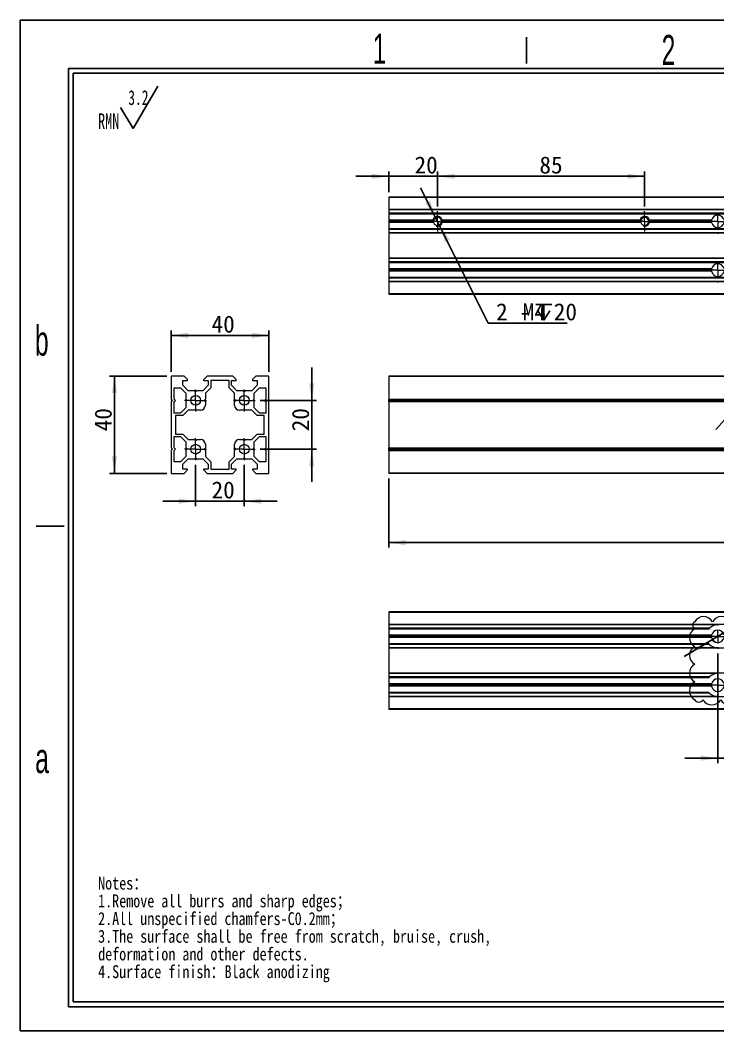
# Model space of a CAD drawing. Header units: millimetres. Extents: x 4 to 590, y 3 to 417.
# Drawn here: x 3.6 to 289.8, y 2.6 to 417.3 of the extents above; entities that cross this region are included whole.
import ezdxf

# ---------------------------------------------------------------- set-up
doc = ezdxf.new("R2010")
doc.units = ezdxf.units.MM
doc.header["$LTSCALE"] = 2
doc.linetypes.add('CENTER', pattern=[10.16, 6.35, -1.27, 1.27, -1.27])
doc.layers.add('DIM', color=5, linetype='Continuous')
doc.layers.add('SLD-0', color=179, linetype='Continuous')
doc.layers.add('中心线', color=1, linetype='CENTER', lineweight=15)
doc.styles.add('SLDTEXTSTYLE0', font='SIMSUN.TTC', dxfattribs={"width": 0.67})
doc.styles.add('SLDTEXTSTYLE14', font='SIMSUN.TTC')
doc.styles.add('SLDTEXTSTYLE2', font='SIMSUN.TTC', dxfattribs={"width": 0.8, "bigfont": 'bigfont'})
doc.styles.add('SLDTEXTSTYLE3', font='SIMSUN.TTC', dxfattribs={"width": 0.8})
doc.styles.add('SLDTEXTSTYLE6', font='GOTHIC.TTF', dxfattribs={"width": 0.61171})
doc.dimstyles.new('SLDDIMSTYLE0', dxfattribs={"dimtxt": 7, "dimasz": 7, "dimexe": 0, "dimexo": 0.0625, "dimgap": 1.75, "dimtad": 2, "dimrnd": 1e-09, "dimzin": 12, "dimdsep": 46, "dimtxsty": 'SLDTEXTSTYLE0', "dimsah": 1, "dimcen": 0.09, "dimadec": 0, "dimazin": 3, "dimtfac": 1, "dimtofl": 0, "dimtmove": 0, "dimatfit": 3, "dimfxl": 0, "dimfrac": 2, "dimtolj": 1, "dimtzin": 12, "dimarcsym": 0})
doc.dimstyles.new('SLDDIMSTYLE1', dxfattribs={"dimtxt": 7, "dimasz": 7, "dimexe": 0, "dimexo": 0.0625, "dimgap": 1.75, "dimtad": 2, "dimrnd": 1e-09, "dimzin": 12, "dimdsep": 46, "dimtxsty": 'SLDTEXTSTYLE0', "dimsah": 1, "dimcen": 0.09, "dimadec": 0, "dimazin": 3, "dimtfac": 1, "dimtmove": 0, "dimatfit": 0, "dimfxl": 0, "dimfrac": 2, "dimtolj": 1, "dimtzin": 12, "dimarcsym": 0})
doc.dimstyles.new('SLDDIMSTYLE2', dxfattribs={"dimtxt": 7, "dimasz": 7, "dimexe": 0, "dimexo": 0.0625, "dimgap": 1.75, "dimtad": 0, "dimtih": 1, "dimtoh": 1, "dimrnd": 1e-09, "dimzin": 12, "dimdsep": 46, "dimtxsty": 'SLDTEXTSTYLE0', "dimsah": 1, "dimcen": 0, "dimadec": 0, "dimazin": 3, "dimtfac": 1, "dimtmove": 0, "dimatfit": 3, "dimfxl": 0, "dimfrac": 2, "dimtolj": 1, "dimtzin": 12, "dimarcsym": 0})

# ---------------------------------------------------------------- blocks, each defined once
blk = doc.blocks.new('SW_NOTE_0')
at = {"layer": 'SLD-0', "color": 0}
for q in [(24.54, 18.51), (9.21, 9.85)]:
    blk.add_line((14.32, 1.19), q, dxfattribs=at)
at = {"layer": 'SLD-0', "color": 0, "attachment_point": 1, "style": 'SLDTEXTSTYLE0'}
for s, insert, char_height in [('3.2', (12.37, 16.9), 6.063), ('RMN', (0, 7.39), 6.35)]:
    blk.add_mtext(s, dxfattribs=dict(at, insert=insert, char_height=char_height))
blk = doc.blocks.new('SW_NOTE_2')
at = {"layer": 'SLD-0', "color": 0, "char_height": 5.2917, "attachment_point": 1}
for s, insert, style in [('Notes\\M+18146', (0, 6.16), 'SLDTEXTSTYLE2'), ('1.Remove all burrs and sharp edges\\M+18147', (0, -1.11), 'SLDTEXTSTYLE2'), ('2.All unspecified chamfers-C0.2mm\\M+18147', (0, -8.37), 'SLDTEXTSTYLE2'), ('3.The surface shall be free from scratch, bruise, crush, ', (0, -15.64), 'SLDTEXTSTYLE3'), ('deformation and other defects.', (0, -22.9), 'SLDTEXTSTYLE3'), ('4.Surface finish\\M+18146Black anodizing', (0, -30.17), 'SLDTEXTSTYLE2')]:
    blk.add_mtext(s, dxfattribs=dict(at, insert=insert, style=style))
blk = doc.blocks.new('_D_1')
at = {"layer": 'DIM'}
for p, q in [((289.82, 157.37), (289.82, 112.47)), ((309.82, 137.37), (309.82, 112.47)), ((289.82, 114.47), (276.36, 114.47)), ((289.82, 114.47), (309.82, 114.47)), ((309.82, 114.47), (323.28, 114.47))]:
    blk.add_line(p, q, dxfattribs=at)
for points in [[(289.82, 114.47), (282.82, 115.55), (282.82, 113.4)], [(309.82, 114.47), (316.82, 113.4), (316.82, 115.55)]]:
    blk.add_solid(points, dxfattribs=at)
at = {"layer": 'DIM', "insert": (294.64, 122.62), "char_height": 7, "attachment_point": 1, "style": 'SLDTEXTSTYLE14'}
blk.add_mtext('20', dxfattribs=at)
blk = doc.blocks.new('SW_SYMBOL_HOLE_SPOT')
at = {"layer": 'DIM', "color": 0}
for p, q in [((0, 1750), (0, 150)), ((3200, 150), (3200, 1750)), ((0, 150), (3200, 150))]:
    blk.add_line(p, q, dxfattribs=at)
blk = doc.blocks.new('SW_SYMBOL_HOLE_DEPTH')
at = {"layer": 'DIM', "color": 0}
for p, q in [((0, 1750), (1600, 1750)), ((200, 1110), (800, 150)), ((800, 1750), (800, 150)), ((1400, 1110), (800, 150))]:
    blk.add_line(p, q, dxfattribs=at)
blk = doc.blocks.new('_D_2')
at = {"layer": 'DIM'}
for p, q in [((292.05, 165.81), (316.23, 180.32)), ((316.23, 180.32), (365.25, 180.32)), ((287.59, 163.14), (276.04, 156.21)), ((287.59, 163.14), (292.05, 165.81))]:
    blk.add_line(p, q, dxfattribs=at)
blk.add_arc((289.82, 164.47), 2.6, 206.4811, 248.5293, dxfattribs=at)
for points in [[(292.05, 165.81), (298.6, 168.49), (297.5, 170.34)], [(287.59, 163.14), (281.03, 160.46), (282.14, 158.61)]]:
    blk.add_solid(points, dxfattribs=at)
at = {"layer": 'DIM', "xscale": 0.004072727272727273, "yscale": 0.004072727272727273, "zscale": 0.004072727272727273}
for name, p in [('SW_SYMBOL_HOLE_SPOT', (322.42, 180.89)), ('SW_SYMBOL_HOLE_DEPTH', (352.18, 180.89))]:
    blk.add_blockref(name, p, dxfattribs=at)
at = {"layer": 'DIM', "char_height": 7, "attachment_point": 1, "style": 'SLDTEXTSTYLE14'}
for s, insert in [('4 - ', (319.4, 198.61)), ('%%c', (330.29, 198.61)), ('5.2', (338.03, 198.61)), ('THROUGH', (346.2, 198.61)), ('%%c', (336.27, 188.46)), ('9.5', (344.01, 188.46)), ('6', (359.51, 188.46))]:
    blk.add_mtext(s, dxfattribs=dict(at, insert=insert))
blk = doc.blocks.new('SW_CENTERMARKSYMBOL_0')
at = {"layer": '中心线', "color": 0}
for p, q in [((0, 5), (0, 5.1)), ((-5, 0), (-5.1, 0)), ((0, 0), (-2.5, 0)), ((0, 0), (0, 2.5)), ((0, 0), (0, -2.5)), ((0, 0), (2.5, 0)), ((5, 0), (5.1, 0)), ((0, -5), (0, -5.1))]:
    blk.add_line(p, q, dxfattribs=at)
blk = doc.blocks.new('SW_CENTERMARKSYMBOL_3')
at = {"layer": '中心线', "color": 0}
for p, q in [((0, 5), (0, 5.1)), ((-5, 0), (-5.1, 0)), ((0, 0), (-2.5, 0)), ((0, 0), (0, 2.5)), ((0, 0), (0, -2.5)), ((0, 0), (2.5, 0)), ((5, 0), (5.1, 0)), ((0, -5), (0, -5.1))]:
    blk.add_line(p, q, dxfattribs=at)
blk = doc.blocks.new('SW_REVISION_CLOUD_0')
at = {"color": 0, "linetype": 'Continuous', "lineweight": 0}
for centre, radius, start, end in [((-16.25, 13.96), 4.16, 28.955, 151.045), ((-8.97, 13.96), 4.16, 28.955, 151.045), ((-1.69, 13.96), 4.16, 28.955, 151.045), ((5.59, 13.96), 4.16, 28.955, 151.045), ((12.87, 13.96), 4.16, 28.955, 151.045), ((18.2, 15.04), 1.93, 28.955, 151.045), ((-17.88, 9.51), 4.16, 118.955, 241.045), ((-19.11, 14.56), 1.61, 118.955, 241.045), ((17.88, 12.33), 4.16, 298.955, 61.045), ((17.88, 5.05), 4.16, 298.955, 61.045), ((-17.88, 2.23), 4.16, 118.955, 241.045), ((17.88, -2.23), 4.16, 298.955, 61.045), ((-17.88, -5.05), 4.16, 118.955, 241.045), ((17.88, -9.51), 4.16, 298.955, 61.045), ((-17.88, -12.33), 4.16, 118.955, 241.045), ((-18.2, -15.04), 1.93, 208.955, 331.045), ((-12.87, -13.96), 4.16, 208.955, 331.045), ((-5.59, -13.96), 4.16, 208.955, 331.045), ((1.69, -13.96), 4.16, 208.955, 331.045), ((8.97, -13.96), 4.16, 208.955, 331.045), ((16.25, -13.96), 4.16, 208.955, 331.045), ((19.11, -14.56), 1.61, 298.955, 61.045)]:
    blk.add_arc(centre, radius, start, end, dxfattribs=at)
blk = doc.blocks.new('_D_3')
at = {"layer": 'DIM'}
for p, q in [((154.82, 229.3), (154.82, 200.93)), ((444.82, 229.3), (444.82, 200.93)), ((154.82, 202.93), (444.82, 202.93))]:
    blk.add_line(p, q, dxfattribs=at)
for points in [[(154.82, 202.93), (161.82, 201.85), (161.82, 204)], [(444.82, 202.93), (437.82, 204), (437.82, 201.85)]]:
    blk.add_solid(points, dxfattribs=at)
at = {"layer": 'DIM', "insert": (300.86, 211.07), "char_height": 7, "attachment_point": 1, "style": 'SLDTEXTSTYLE14'}
blk.add_mtext('290', dxfattribs=at)
blk = doc.blocks.new('_D_5')
at = {"layer": 'DIM'}
for p, q in [((301.56, 263.23), (317.22, 280.57)), ((317.22, 280.57), (366.25, 280.57)), ((298.08, 259.37), (301.56, 263.23)), ((298.08, 259.37), (289.05, 249.38))]:
    blk.add_line(p, q, dxfattribs=at)
blk.add_arc((299.82, 261.3), 2.6, 206.4811, 265.4911, dxfattribs=at)
for points in [[(301.56, 263.23), (307.05, 267.7), (305.45, 269.14)], [(298.08, 259.37), (292.59, 254.89), (294.18, 253.45)]]:
    blk.add_solid(points, dxfattribs=at)
at = {"layer": 'DIM', "xscale": 0.004072727272727273, "yscale": 0.004072727272727273, "zscale": 0.004072727272727273}
for name, p in [('SW_SYMBOL_HOLE_SPOT', (323.42, 281.14)), ('SW_SYMBOL_HOLE_DEPTH', (353.17, 281.14))]:
    blk.add_blockref(name, p, dxfattribs=at)
at = {"layer": 'DIM', "char_height": 7, "attachment_point": 1, "style": 'SLDTEXTSTYLE14'}
for s, insert in [('2 - ', (320.4, 298.86)), ('%%c', (331.29, 298.86)), ('5.2', (339.02, 298.86)), ('THROUGH', (347.19, 298.86)), ('%%c', (337.27, 288.72)), ('9.5', (345.01, 288.72)), ('6', (360.51, 288.72))]:
    blk.add_mtext(s, dxfattribs=dict(at, insert=insert))
blk = doc.blocks.new('_D_6')
at = {"layer": 'DIM'}
for p, q in [((63.77, 271.3), (40.29, 271.3)), ((42.29, 271.3), (42.29, 231.3)), ((63.77, 231.3), (40.29, 231.3))]:
    blk.add_line(p, q, dxfattribs=at)
for points in [[(42.29, 271.3), (41.22, 264.3), (43.37, 264.3)], [(42.29, 231.3), (43.37, 238.3), (41.22, 238.3)]]:
    blk.add_solid(points, dxfattribs=at)
at = {"layer": 'DIM', "insert": (34.15, 248.63), "char_height": 7, "attachment_point": 1, "rotation": 90, "style": 'SLDTEXTSTYLE14'}
blk.add_mtext('40', dxfattribs=at)
blk = doc.blocks.new('_D_7')
at = {"layer": 'DIM'}
for p, q in [((65.57, 273.1), (65.57, 289.97)), ((65.57, 287.97), (105.57, 287.97)), ((105.57, 273.1), (105.57, 289.97))]:
    blk.add_line(p, q, dxfattribs=at)
for points in [[(65.57, 287.97), (72.57, 286.89), (72.57, 289.05)], [(105.57, 287.97), (98.57, 289.05), (98.57, 286.89)]]:
    blk.add_solid(points, dxfattribs=at)
at = {"layer": 'DIM', "insert": (82.12, 296.12), "char_height": 7, "attachment_point": 1, "style": 'SLDTEXTSTYLE14'}
blk.add_mtext('40', dxfattribs=at)
blk = doc.blocks.new('_D_8')
at = {"layer": 'DIM'}
for p, q in [((123.24, 261.3), (123.24, 274.76)), ((102.07, 261.3), (125.24, 261.3)), ((123.24, 261.3), (123.24, 241.3)), ((102.07, 241.3), (125.24, 241.3)), ((123.24, 241.3), (123.24, 227.84))]:
    blk.add_line(p, q, dxfattribs=at)
for points in [[(123.24, 261.3), (124.32, 268.3), (122.17, 268.3)], [(123.24, 241.3), (122.17, 234.3), (124.32, 234.3)]]:
    blk.add_solid(points, dxfattribs=at)
at = {"layer": 'DIM', "insert": (115.1, 248.63), "char_height": 7, "attachment_point": 1, "rotation": 90, "style": 'SLDTEXTSTYLE14'}
blk.add_mtext('20', dxfattribs=at)
blk = doc.blocks.new('_D_9')
at = {"layer": 'DIM'}
for p, q in [((75.57, 234.8), (75.57, 217.92)), ((95.57, 234.8), (95.57, 217.92)), ((75.57, 219.92), (62.11, 219.92)), ((75.57, 219.92), (95.57, 219.92)), ((95.57, 219.92), (109.03, 219.92))]:
    blk.add_line(p, q, dxfattribs=at)
for points in [[(75.57, 219.92), (68.57, 221), (68.57, 218.84)], [(95.57, 219.92), (102.57, 218.84), (102.57, 221)]]:
    blk.add_solid(points, dxfattribs=at)
at = {"layer": 'DIM', "insert": (82.12, 228.06), "char_height": 7, "attachment_point": 1, "style": 'SLDTEXTSTYLE14'}
blk.add_mtext('20', dxfattribs=at)
blk = doc.blocks.new('SW_CENTERMARKSYMBOL_6')
at = {"layer": '中心线', "color": 0}
for p, q in [((0, 2.5), (0, 4.5)), ((-2.5, 0), (-4.5, 0)), ((0, 0), (-2.5, 0)), ((0, 0), (0, 2.5)), ((0, 0), (0, -2.5)), ((0, 0), (2.5, 0)), ((2.5, 0), (4.5, 0)), ((0, -2.5), (0, -4.5))]:
    blk.add_line(p, q, dxfattribs=at)
blk = doc.blocks.new('SW_CENTERMARKSYMBOL_7')
at = {"layer": '中心线', "color": 0}
for p, q in [((0, 2.5), (0, 4.5)), ((-2.5, 0), (-4.5, 0)), ((0, 0), (-2.5, 0)), ((0, 0), (0, 2.5)), ((0, 0), (0, -2.5)), ((0, 0), (2.5, 0)), ((2.5, 0), (4.5, 0)), ((0, -2.5), (0, -4.5))]:
    blk.add_line(p, q, dxfattribs=at)
blk = doc.blocks.new('SW_CENTERMARKSYMBOL_8')
at = {"layer": '中心线', "color": 0}
for p, q in [((0, 2.5), (0, 4.5)), ((-2.5, 0), (-4.5, 0)), ((0, 0), (-2.5, 0)), ((0, 0), (0, 2.5)), ((0, 0), (0, -2.5)), ((0, 0), (2.5, 0)), ((2.5, 0), (4.5, 0)), ((0, -2.5), (0, -4.5))]:
    blk.add_line(p, q, dxfattribs=at)
blk = doc.blocks.new('SW_CENTERMARKSYMBOL_9')
at = {"layer": '中心线', "color": 0}
for p, q in [((0, 2.5), (0, 4.5)), ((-2.5, 0), (-4.5, 0)), ((0, 0), (-2.5, 0)), ((0, 0), (0, 2.5)), ((0, 0), (0, -2.5)), ((0, 0), (2.5, 0)), ((2.5, 0), (4.5, 0)), ((0, -2.5), (0, -4.5))]:
    blk.add_line(p, q, dxfattribs=at)
blk = doc.blocks.new('_D_10')
at = {"layer": 'DIM'}
for p, q in [((174.82, 340.94), (174.82, 355.3)), ((174.82, 353.3), (259.82, 353.3)), ((259.82, 340.94), (259.82, 355.3))]:
    blk.add_line(p, q, dxfattribs=at)
for points in [[(174.82, 353.3), (181.82, 352.22), (181.82, 354.37)], [(259.82, 353.3), (252.82, 354.37), (252.82, 352.22)]]:
    blk.add_solid(points, dxfattribs=at)
at = {"layer": 'DIM', "insert": (216.64, 361.44), "char_height": 7, "attachment_point": 1, "style": 'SLDTEXTSTYLE14'}
blk.add_mtext('85', dxfattribs=at)
blk = doc.blocks.new('_D_11')
at = {"layer": 'DIM'}
for p, q in [((154.82, 353.3), (141.36, 353.3)), ((154.82, 346.79), (154.82, 355.3)), ((154.82, 353.3), (174.82, 353.3)), ((174.82, 340.94), (174.82, 355.3)), ((174.82, 353.3), (188.28, 353.3))]:
    blk.add_line(p, q, dxfattribs=at)
for points in [[(154.82, 353.3), (147.82, 354.37), (147.82, 352.22)], [(174.82, 353.3), (181.82, 352.22), (181.82, 354.37)]]:
    blk.add_solid(points, dxfattribs=at)
at = {"layer": 'DIM', "insert": (165.4, 361.44), "char_height": 7, "attachment_point": 1, "style": 'SLDTEXTSTYLE14'}
blk.add_mtext('20', dxfattribs=at)
blk = doc.blocks.new('_D_12')
at = {"layer": 'DIM'}
for p, q in [((173.92, 336.58), (167.91, 348.62)), ((173.92, 336.58), (175.71, 333)), ((175.71, 333), (195.68, 293.03)), ((195.68, 293.03), (227.97, 293.03))]:
    blk.add_line(p, q, dxfattribs=at)
for points in [[(173.92, 336.58), (171.76, 343.32), (169.83, 342.36)], [(175.71, 333), (177.88, 326.26), (179.8, 327.22)]]:
    blk.add_solid(points, dxfattribs=at)
at = {"layer": 'DIM', "xscale": 0.004072727272727273, "yscale": 0.004072727272727273, "zscale": 0.004072727272727273}
blk.add_blockref('SW_SYMBOL_HOLE_DEPTH', (215.19, 293.6), dxfattribs=at)
at = {"layer": 'DIM', "char_height": 7, "attachment_point": 1, "style": 'SLDTEXTSTYLE14'}
for s, insert in [('2 - ', (198.86, 301.17)), ('M4', (209.75, 301.17)), ('20', (222.53, 301.17))]:
    blk.add_mtext(s, dxfattribs=dict(at, insert=insert))
blk = doc.blocks.new('SW_CENTERMARKSYMBOL_14')
at = {"layer": '中心线', "color": 0}
for p, q in [((0, 2.5), (0, 4.15)), ((-2.5, 0), (-4.15, 0)), ((0, 0), (-2.5, 0)), ((0, 0), (0, 2.5)), ((0, 0), (0, -2.5)), ((0, 0), (2.5, 0)), ((2.5, 0), (4.15, 0)), ((0, -2.5), (0, -4.15))]:
    blk.add_line(p, q, dxfattribs=at)
blk = doc.blocks.new('SW_CENTERMARKSYMBOL_15')
at = {"layer": '中心线', "color": 0}
for p, q in [((0, 2.5), (0, 4.15)), ((-2.5, 0), (-4.15, 0)), ((0, 0), (-2.5, 0)), ((0, 0), (0, 2.5)), ((0, 0), (0, -2.5)), ((0, 0), (2.5, 0)), ((2.5, 0), (4.15, 0)), ((0, -2.5), (0, -4.15))]:
    blk.add_line(p, q, dxfattribs=at)
blk = doc.blocks.new('SW_CENTERMARKSYMBOL_16')
at = {"layer": '中心线', "color": 0}
for p, q in [((0, 5), (0, 5.1)), ((-5, 0), (-5.1, 0)), ((0, 0), (-2.5, 0)), ((0, 0), (0, 2.5)), ((0, 0), (0, -2.5)), ((0, 0), (2.5, 0)), ((5, 0), (5.1, 0)), ((0, -5), (0, -5.1))]:
    blk.add_line(p, q, dxfattribs=at)
blk = doc.blocks.new('SW_CENTERMARKSYMBOL_18')
at = {"layer": '中心线', "color": 0}
for p, q in [((0, 5), (0, 5.1)), ((-5, 0), (-5.1, 0)), ((0, 0), (-2.5, 0)), ((0, 0), (0, 2.5)), ((0, 0), (0, -2.5)), ((0, 0), (2.5, 0)), ((5, 0), (5.1, 0)), ((0, -5), (0, -5.1))]:
    blk.add_line(p, q, dxfattribs=at)

msp = doc.modelspace()

# ---------------------------------------------------------------- linework, layer by layer
at = {"color": 7, "linetype": 'Continuous', "lineweight": 15}
for p, q in [((444.818, 344.789), (154.818, 344.789)), ((154.818, 344.789), (154.818, 344.589)), ((444.818, 344.589), (154.818, 344.589)), ((154.818, 344.589), (154.818, 339.672)), ((444.818, 339.672), (154.818, 339.672)), ((154.818, 339.672), (154.818, 339.53)), ((444.818, 339.53), (154.818, 339.53)), ((154.818, 339.53), (154.818, 338.13)), ((444.818, 338.13), (154.818, 338.13)), ((154.818, 338.13), (154.818, 338.072)), ((154.818, 338.072), (444.818, 338.072)), ((154.818, 338.072), (154.818, 337.799)), ((444.818, 337.799), (154.818, 337.799)), ((154.818, 337.799), (154.818, 335.289)), ((173.246, 335.289), (154.818, 335.289)), ((154.818, 335.289), (154.818, 334.789)), ((173.168, 334.789), (154.818, 334.789)), ((154.818, 334.789), (154.818, 334.289)), ((173.246, 334.289), (154.818, 334.289)), ((154.818, 334.289), (154.818, 331.779)), ((258.246, 335.289), (176.39, 335.289)), ((258.246, 334.289), (176.39, 334.289)), ((258.168, 334.789), (176.468, 334.789)), ((287.266, 335.289), (261.39, 335.289)), ((287.266, 334.289), (261.39, 334.289)), ((287.218, 334.789), (261.468, 334.789)), ((444.818, 331.779), (154.818, 331.779)), ((154.818, 331.779), (154.818, 331.506)), ((444.818, 331.506), (154.818, 331.506)), ((154.818, 331.506), (154.818, 331.447)), ((444.818, 331.447), (154.818, 331.447)), ((154.818, 331.447), (154.818, 330.047)), ((444.818, 330.047), (154.818, 330.047)), ((154.818, 330.047), (154.818, 329.906)), ((444.818, 329.906), (154.818, 329.906)), ((154.818, 329.906), (154.818, 319.672)), ((444.818, 319.672), (154.818, 319.672)), ((154.818, 319.672), (154.818, 319.53)), ((444.818, 319.53), (154.818, 319.53)), ((154.818, 319.53), (154.818, 318.13)), ((444.818, 318.13), (154.818, 318.13)), ((154.818, 318.13), (154.818, 318.072)), ((154.818, 318.072), (444.818, 318.072)), ((154.818, 318.072), (154.818, 317.799)), ((444.818, 317.799), (154.818, 317.799)), ((154.818, 317.799), (154.818, 315.289)), ((287.266, 315.289), (154.818, 315.289)), ((154.818, 315.289), (154.818, 314.789)), ((287.218, 314.789), (154.818, 314.789)), ((154.818, 314.789), (154.818, 314.289)), ((287.266, 314.289), (154.818, 314.289)), ((154.818, 314.289), (154.818, 311.779)), ((444.818, 311.779), (154.818, 311.779)), ((154.818, 311.779), (154.818, 311.506)), ((444.818, 311.506), (154.818, 311.506)), ((154.818, 311.506), (154.818, 311.447)), ((444.818, 311.447), (154.818, 311.447)), ((154.818, 311.447), (154.818, 310.047)), ((444.818, 310.047), (154.818, 310.047)), ((154.818, 310.047), (154.818, 309.906)), ((444.818, 309.906), (154.818, 309.906)), ((154.818, 309.906), (154.818, 304.989)), ((444.818, 304.989), (154.818, 304.989)), ((154.818, 304.989), (154.818, 304.789)), ((444.818, 304.789), (154.818, 304.789)), ((65.573, 271.097), (65.573, 261.797)), ((70.69, 271.297), (65.773, 271.297)), ((72.232, 269.838), (70.832, 271.238)), ((80.315, 271.238), (78.915, 269.838)), ((90.69, 271.297), (80.456, 271.297)), ((92.232, 269.838), (90.832, 271.238)), ((100.315, 271.238), (98.915, 269.838)), ((105.373, 271.297), (100.456, 271.297)), ((105.573, 261.797), (105.573, 271.097)), ((444.818, 271.297), (154.818, 271.297)), ((154.818, 271.297), (154.818, 271.097)), ((444.818, 271.097), (154.818, 271.097)), ((154.818, 271.097), (154.818, 261.797)), ((66.773, 266.507), (69.373, 266.507)), ((66.773, 261.797), (66.773, 266.507)), ((69.373, 266.507), (71.573, 264.307)), ((70.363, 269.497), (72.09, 269.497)), ((70.363, 267.497), (70.363, 269.497)), ((72.563, 265.297), (70.363, 267.497)), ((80.783, 267.497), (78.583, 265.297)), ((79.056, 269.497), (80.783, 269.497)), ((81.773, 266.507), (79.573, 264.307)), ((80.783, 269.497), (80.783, 267.497)), ((89.373, 269.497), (81.773, 269.497)), ((81.773, 269.497), (81.773, 266.507)), ((89.373, 266.507), (89.373, 269.497)), ((91.573, 264.307), (89.373, 266.507)), ((90.363, 269.497), (92.09, 269.497)), ((90.363, 267.497), (90.363, 269.497)), ((92.563, 265.297), (90.363, 267.497)), ((100.783, 267.497), (98.583, 265.297)), ((99.056, 269.497), (100.783, 269.497)), ((99.573, 264.307), (101.773, 266.507)), ((100.783, 269.497), (100.783, 267.497)), ((101.773, 266.507), (104.373, 266.507)), ((104.373, 266.507), (104.373, 261.797)), ((65.573, 261.797), (66.073, 261.297)), ((67.273, 261.297), (66.773, 261.797)), ((71.573, 264.307), (71.573, 261.797)), ((71.573, 261.797), (72.073, 261.297)), ((75.073, 265.297), (72.563, 265.297)), ((75.573, 264.797), (75.073, 265.297)), ((76.073, 265.297), (75.573, 264.797)), ((78.583, 265.297), (76.073, 265.297)), ((79.573, 261.797), (79.073, 261.297)), ((79.573, 264.307), (79.573, 261.797)), ((91.573, 261.797), (91.573, 264.307)), ((92.073, 261.297), (91.573, 261.797)), ((95.073, 265.297), (92.563, 265.297)), ((95.573, 264.797), (95.073, 265.297)), ((96.073, 265.297), (95.573, 264.797)), ((98.583, 265.297), (96.073, 265.297)), ((99.073, 261.297), (99.573, 261.797)), ((99.573, 261.797), (99.573, 264.307)), ((104.373, 261.797), (103.873, 261.297)), ((105.073, 261.297), (105.573, 261.797)), ((154.818, 261.797), (295.094, 261.797)), ((154.818, 261.297), (154.818, 261.797)), ((66.073, 261.297), (65.573, 260.797)), ((65.573, 260.797), (65.573, 241.797)), ((66.773, 260.797), (67.273, 261.297)), ((66.773, 256.087), (66.773, 260.797)), ((71.573, 258.287), (69.373, 256.087)), ((72.563, 257.297), (70.363, 255.097)), ((72.073, 261.297), (71.573, 260.797)), ((71.573, 260.797), (71.573, 258.287)), ((75.073, 257.297), (72.563, 257.297)), ((75.573, 257.797), (75.073, 257.297)), ((76.073, 257.297), (75.573, 257.797)), ((77.573, 257.297), (76.073, 257.297)), ((79.073, 261.297), (79.573, 260.797)), ((79.573, 260.797), (79.573, 259.297)), ((91.573, 260.797), (92.073, 261.297)), ((91.573, 259.297), (91.573, 260.797)), ((95.073, 257.297), (93.573, 257.297)), ((95.573, 257.797), (95.073, 257.297)), ((96.073, 257.297), (95.573, 257.797)), ((98.583, 257.297), (96.073, 257.297)), ((100.783, 255.097), (98.583, 257.297)), ((99.573, 260.797), (99.073, 261.297)), ((99.573, 258.287), (99.573, 260.797)), ((101.773, 256.087), (99.573, 258.287)), ((103.873, 261.297), (104.373, 260.797)), ((104.373, 260.797), (104.373, 256.087)), ((105.573, 260.797), (105.073, 261.297)), ((105.573, 241.797), (105.573, 260.797)), ((154.818, 261.297), (295.068, 261.297)), ((154.818, 260.797), (154.818, 261.297)), ((154.818, 260.797), (295.094, 260.797)), ((154.818, 260.797), (154.818, 241.797)), ((69.373, 256.087), (66.773, 256.087)), ((70.363, 255.097), (67.373, 255.097)), ((67.373, 255.097), (67.373, 247.497)), ((103.773, 255.097), (100.783, 255.097)), ((104.373, 256.087), (101.773, 256.087)), ((103.773, 247.497), (103.773, 255.097)), ((66.773, 246.507), (69.373, 246.507)), ((66.773, 241.797), (66.773, 246.507)), ((67.373, 247.497), (70.363, 247.497)), ((69.373, 246.507), (71.573, 244.307)), ((70.363, 247.497), (72.563, 245.297)), ((72.563, 245.297), (75.073, 245.297)), ((75.073, 245.297), (75.573, 244.797)), ((75.573, 244.797), (76.073, 245.297)), ((76.073, 245.297), (77.573, 245.297)), ((93.573, 245.297), (95.073, 245.297)), ((95.073, 245.297), (95.573, 244.797)), ((95.573, 244.797), (96.073, 245.297)), ((96.073, 245.297), (98.583, 245.297)), ((98.583, 245.297), (100.783, 247.497)), ((99.573, 244.307), (101.773, 246.507)), ((100.783, 247.497), (103.773, 247.497)), ((101.773, 246.507), (104.373, 246.507)), ((104.373, 246.507), (104.373, 241.797)), ((65.573, 241.797), (66.073, 241.297)), ((66.073, 241.297), (65.573, 240.797)), ((65.573, 240.797), (65.573, 231.497)), ((67.273, 241.297), (66.773, 241.797)), ((66.773, 240.797), (67.273, 241.297)), ((66.773, 236.087), (66.773, 240.797)), ((71.573, 244.307), (71.573, 241.797)), ((71.573, 241.797), (72.073, 241.297)), ((72.073, 241.297), (71.573, 240.797)), ((71.573, 240.797), (71.573, 238.287)), ((79.573, 241.797), (79.073, 241.297)), ((79.073, 241.297), (79.573, 240.797)), ((79.573, 243.297), (79.573, 241.797)), ((79.573, 240.797), (79.573, 238.287)), ((91.573, 241.797), (91.573, 243.297)), ((92.073, 241.297), (91.573, 241.797)), ((91.573, 240.797), (92.073, 241.297)), ((91.573, 238.287), (91.573, 240.797)), ((99.073, 241.297), (99.573, 241.797)), ((99.573, 240.797), (99.073, 241.297)), ((99.573, 241.797), (99.573, 244.307)), ((99.573, 238.287), (99.573, 240.797)), ((104.373, 241.797), (103.873, 241.297)), ((103.873, 241.297), (104.373, 240.797)), ((104.373, 240.797), (104.373, 236.087)), ((105.073, 241.297), (105.573, 241.797)), ((105.573, 240.797), (105.073, 241.297)), ((105.573, 231.497), (105.573, 240.797)), ((154.818, 241.797), (295.094, 241.797)), ((154.818, 241.297), (154.818, 241.797)), ((154.818, 241.297), (295.068, 241.297)), ((154.818, 240.797), (154.818, 241.297)), ((154.818, 240.797), (154.818, 231.497)), ((154.818, 240.797), (295.094, 240.797)), ((71.573, 238.287), (69.373, 236.087)), ((70.363, 235.097), (72.563, 237.297)), ((72.563, 237.297), (75.073, 237.297)), ((75.073, 237.297), (75.573, 237.797)), ((75.573, 237.797), (76.073, 237.297)), ((76.073, 237.297), (78.583, 237.297)), ((78.583, 237.297), (80.783, 235.097)), ((79.573, 238.287), (81.773, 236.087)), ((89.373, 236.087), (91.573, 238.287)), ((90.363, 235.097), (92.563, 237.297)), ((92.563, 237.297), (95.073, 237.297)), ((95.073, 237.297), (95.573, 237.797)), ((95.573, 237.797), (96.073, 237.297)), ((96.073, 237.297), (98.583, 237.297)), ((98.583, 237.297), (100.783, 235.097)), ((101.773, 236.087), (99.573, 238.287)), ((69.373, 236.087), (66.773, 236.087)), ((70.363, 233.097), (70.363, 235.097)), ((72.09, 233.097), (70.363, 233.097)), ((70.832, 231.355), (72.232, 232.755)), ((78.915, 232.755), (80.315, 231.355)), ((80.783, 233.097), (79.056, 233.097)), ((80.783, 235.097), (80.783, 233.097)), ((81.773, 236.087), (81.773, 233.097)), ((81.773, 233.097), (89.373, 233.097)), ((89.373, 233.097), (89.373, 236.087)), ((90.363, 233.097), (90.363, 235.097)), ((92.09, 233.097), (90.363, 233.097)), ((90.832, 231.355), (92.232, 232.755)), ((98.915, 232.755), (100.315, 231.355)), ((100.783, 233.097), (99.056, 233.097)), ((100.783, 235.097), (100.783, 233.097)), ((104.373, 236.087), (101.773, 236.087)), ((65.773, 231.297), (70.69, 231.297)), ((80.456, 231.297), (90.69, 231.297)), ((100.456, 231.297), (105.373, 231.297)), ((444.818, 231.497), (154.818, 231.497)), ((154.818, 231.497), (154.818, 231.297)), ((444.818, 231.297), (154.818, 231.297)), ((444.818, 174.474), (154.818, 174.474)), ((154.818, 174.474), (154.818, 174.274)), ((444.818, 174.274), (154.818, 174.274)), ((154.818, 174.274), (154.818, 169.357)), ((154.818, 169.357), (154.818, 169.215)), ((444.818, 169.357), (154.818, 169.357)), ((289.533, 169.215), (154.818, 169.215)), ((154.818, 169.215), (154.818, 167.815)), ((286.442, 167.815), (154.818, 167.815)), ((154.818, 167.815), (154.818, 167.757)), ((154.818, 167.757), (286.386, 167.757)), ((154.818, 167.757), (154.818, 167.484)), ((286.143, 167.484), (154.818, 167.484)), ((154.818, 167.484), (154.818, 164.974)), ((287.266, 164.974), (154.818, 164.974)), ((154.818, 164.974), (154.818, 164.474)), ((287.218, 164.474), (154.818, 164.474)), ((154.818, 164.474), (154.818, 163.974)), ((287.266, 163.974), (154.818, 163.974)), ((154.818, 163.974), (154.818, 161.464)), ((286.143, 161.464), (154.818, 161.464)), ((154.818, 161.464), (154.818, 161.191)), ((286.386, 161.191), (154.818, 161.191)), ((154.818, 161.191), (154.818, 161.132)), ((286.442, 161.132), (154.818, 161.132)), ((154.818, 161.132), (154.818, 159.732)), ((289.533, 159.732), (154.818, 159.732)), ((154.818, 159.732), (154.818, 159.591)), ((444.818, 159.591), (154.818, 159.591)), ((154.818, 159.591), (154.818, 149.357)), ((444.818, 149.357), (154.818, 149.357)), ((154.818, 149.357), (154.818, 149.215)), ((289.533, 149.215), (154.818, 149.215)), ((154.818, 149.215), (154.818, 147.815)), ((286.442, 147.815), (154.818, 147.815)), ((154.818, 147.815), (154.818, 147.757)), ((154.818, 147.757), (286.386, 147.757)), ((154.818, 147.757), (154.818, 147.484)), ((286.143, 147.484), (154.818, 147.484)), ((154.818, 147.484), (154.818, 144.974)), ((287.266, 144.974), (154.818, 144.974)), ((154.818, 144.974), (154.818, 144.474)), ((287.218, 144.474), (154.818, 144.474)), ((154.818, 144.474), (154.818, 143.974)), ((287.266, 143.974), (154.818, 143.974)), ((154.818, 143.974), (154.818, 141.464)), ((286.143, 141.464), (154.818, 141.464)), ((154.818, 141.464), (154.818, 141.191)), ((286.386, 141.191), (154.818, 141.191)), ((154.818, 141.191), (154.818, 141.132)), ((286.442, 141.132), (154.818, 141.132)), ((154.818, 141.132), (154.818, 139.732)), ((289.533, 139.732), (154.818, 139.732)), ((154.818, 139.732), (154.818, 139.591)), ((444.818, 139.591), (154.818, 139.591)), ((154.818, 139.591), (154.818, 134.674)), ((444.818, 134.674), (154.818, 134.674)), ((154.818, 134.674), (154.818, 134.474)), ((444.818, 134.474), (154.818, 134.474))]:
    msp.add_line(p, q, dxfattribs=at)
for centre in [(75.573, 261.297), (95.573, 261.297), (75.573, 241.297), (95.573, 241.297)]:
    msp.add_circle(centre, 2, dxfattribs=at)
at = {"color": 7, "linetype": 'Continuous', "lineweight": 0}
for centre in [(174.818, 334.789), (259.818, 334.789)]:
    msp.add_arc(centre, 2, 255, 195, dxfattribs=at)
at = {"color": 7, "linetype": 'Continuous', "lineweight": 15}
for centre, radius, start, end in [((174.818, 334.789), 1.65, 17.6397, 162.3603), ((259.818, 334.789), 1.65, 17.6397, 162.3603), ((289.818, 334.789), 2.6, 11.08749, 168.91251), ((174.818, 334.789), 1.65, 162.3603, 180), ((174.818, 334.789), 1.65, 180, 197.6397), ((174.818, 334.789), 1.65, 197.6397, 342.3603), ((174.818, 334.789), 1.65, 0, 17.6397), ((174.818, 334.789), 1.65, 342.3603, 0), ((259.818, 334.789), 1.65, 162.3603, 180), ((259.818, 334.789), 1.65, 180, 197.6397), ((259.818, 334.789), 1.65, 197.6397, 342.3603), ((259.818, 334.789), 1.65, 0, 17.6397), ((259.818, 334.789), 1.65, 342.3603, 0), ((289.818, 334.789), 2.6, 168.91251, 180), ((289.818, 334.789), 2.6, 180, 191.08749), ((289.818, 334.789), 2.6, 191.08749, 348.91251), ((289.818, 314.789), 2.6, 168.91251, 180), ((289.818, 314.789), 2.6, 11.08749, 168.91251), ((289.818, 314.789), 2.6, 180, 191.08749), ((289.818, 314.789), 2.6, 191.08749, 348.91251), ((65.773, 271.097), 0.2, 90, 180), ((70.69, 271.097), 0.2, 45, 90), ((72.09, 269.697), 0.2, 270, 45), ((79.056, 269.697), 0.2, 135, 270), ((80.456, 271.097), 0.2, 90, 135), ((90.69, 271.097), 0.2, 45, 90), ((92.09, 269.697), 0.2, 270, 45), ((99.056, 269.697), 0.2, 135, 270), ((100.456, 271.097), 0.2, 90, 135), ((105.373, 271.097), 0.2, 0, 90), ((77.573, 259.297), 2, 270, 0), ((93.573, 259.297), 2, 180, 270), ((77.573, 243.297), 2, 360, 90), ((93.573, 243.297), 2, 90, 180), ((72.09, 232.897), 0.2, 315, 90), ((79.056, 232.897), 0.2, 90, 225), ((92.09, 232.897), 0.2, 315, 90), ((99.056, 232.897), 0.2, 90, 225), ((65.773, 231.497), 0.2, 180, 270), ((70.69, 231.497), 0.2, 270, 315), ((80.456, 231.497), 0.2, 225, 270), ((90.69, 231.497), 0.2, 270, 315), ((100.456, 231.497), 0.2, 225, 270), ((105.373, 231.497), 0.2, 270, 0), ((289.818, 164.474), 4.75, 136.28079, 140.67675), ((289.818, 164.474), 4.75, 93.44402, 135.29497), ((289.818, 164.474), 2.6, 11.08749, 168.91251), ((289.818, 164.474), 2.6, 168.91251, 180), ((289.818, 164.474), 2.6, 180, 191.08749), ((289.818, 164.474), 2.6, 191.08749, 348.91251), ((289.818, 164.474), 4.75, 219.32325, 223.71921), ((289.818, 164.474), 4.75, 224.70503, 266.55598), ((289.818, 144.474), 4.75, 136.28079, 140.67675), ((289.818, 144.474), 4.75, 93.44402, 135.29497), ((289.818, 144.474), 2.6, 11.08749, 168.91251), ((289.818, 144.474), 4.75, 219.32325, 223.71921), ((289.818, 144.474), 4.75, 224.70503, 266.55598), ((289.818, 144.474), 2.6, 168.91251, 180), ((289.818, 144.474), 2.6, 180, 191.08749), ((289.818, 144.474), 2.6, 191.08749, 348.91251)]:
    msp.add_arc(centre, radius, start, end, dxfattribs=at)
for points, knots in [([(286.386, 167.758), (286.386, 167.758), (286.384, 167.756), (286.394, 167.766), (286.413, 167.786), (286.432, 167.805), (286.442, 167.815)], [0, 0, 0, 0, 0.0935128, 0.383611, 0.6855828, 1, 1, 1, 1]), ([(286.442, 161.132), (286.43, 161.145), (286.408, 161.167), (286.388, 161.188), (286.387, 161.189), (286.386, 161.19)], [0, 0, 0, 0, 0.4003552, 0.7295417, 1, 1, 1, 1]), ([(286.386, 147.758), (286.386, 147.758), (286.384, 147.756), (286.394, 147.766), (286.413, 147.786), (286.432, 147.805), (286.442, 147.815)], [0, 0, 0, 0, 0.0935126, 0.3836092, 0.6855792, 1, 1, 1, 1]), ([(286.442, 141.132), (286.43, 141.145), (286.408, 141.167), (286.388, 141.188), (286.387, 141.189), (286.386, 141.19)], [0, 0, 0, 0, 0.4003533, 0.7295407, 1, 1, 1, 1])]:
    msp.add_open_spline(points, degree=3, knots=knots, dxfattribs=at)
for points in [[(289.533, 169.215), (289.723, 169.227), (289.913, 169.227), (290.103, 169.215)], [(290.103, 159.732), (289.913, 159.721), (289.723, 159.721), (289.533, 159.732)], [(289.533, 149.215), (289.723, 149.227), (289.913, 149.227), (290.103, 149.215)], [(290.103, 139.732), (289.913, 139.721), (289.723, 139.721), (289.533, 139.732)]]:
    msp.add_open_spline(points, degree=3, dxfattribs=at)
at = {"layer": 'SLD-0'}
for p, q in [((3.624, 417.347), (590.213, 417.347)), ((3.624, 2.588), (3.624, 417.347)), ((25.35, 14.438), (25.35, 395.622)), ((25.35, 395.622), (578.363, 395.622)), ((578.363, 14.438), (25.35, 14.438)), ((590.213, 2.588), (3.624, 2.588))]:
    msp.add_line(p, q, dxfattribs=at)
at = {"layer": 'SLD-0', "color": 6, "linetype": 'Continuous'}
for p, q in [((211.402, 399.572), (211.402, 410.339)), ((23.375, 12.463), (23.375, 397.597)), ((23.375, 397.597), (580.338, 397.597)), ((21.609, 209.705), (10.136, 209.705)), ((580.338, 12.463), (23.375, 12.463))]:
    msp.add_line(p, q, dxfattribs=at)

# ---------------------------------------------------------------- block references
at = {"color": 1, "linetype": 'Continuous', "lineweight": 0}
msp.add_blockref('SW_REVISION_CLOUD_0', (300.24, 154.448), dxfattribs=at)
at = {"layer": 'SLD-0'}
msp.add_blockref('SW_NOTE_0', (35.59, 371.716), dxfattribs=at)
at = {"layer": 'SLD-0', "color": 5}
msp.add_blockref('SW_NOTE_2', (35.59, 59.657), dxfattribs=at)
at = {"layer": '中心线'}
for name, p in [('SW_CENTERMARKSYMBOL_14', (174.818, 334.789)), ('SW_CENTERMARKSYMBOL_15', (259.818, 334.789)), ('SW_CENTERMARKSYMBOL_16', (289.818, 314.789)), ('SW_CENTERMARKSYMBOL_9', (75.573, 261.297)), ('SW_CENTERMARKSYMBOL_8', (95.573, 261.297)), ('SW_CENTERMARKSYMBOL_6', (75.573, 241.297)), ('SW_CENTERMARKSYMBOL_7', (95.573, 241.297)), ('SW_CENTERMARKSYMBOL_0', (289.818, 164.474))]:
    msp.add_blockref(name, p, dxfattribs=at)
at = {"layer": '中心线', "color": 1}
for name, p in [('SW_CENTERMARKSYMBOL_18', (289.818, 334.789)), ('SW_CENTERMARKSYMBOL_3', (289.818, 144.474))]:
    msp.add_blockref(name, p, dxfattribs=at)

# ---------------------------------------------------------------- texts
at = {"layer": 'SLD-0', "char_height": 12.344, "attachment_point": 1, "style": 'SLDTEXTSTYLE6'}
for s, insert in [('1', (148.222, 411.798)), ('2', (266.776, 411.31)), ('b', (9.669, 292.039)), ('a', (9.76, 120.702))]:
    msp.add_mtext(s, dxfattribs=dict(at, insert=insert))

# ---------------------------------------------------------------- dimensions: what is measured, and where the dimension line sits
at = {"layer": 'DIM'}
for base, p1, p2, dimstyle, picture, middle in [((174.818, 353.297), (154.818, 344.789), (174.818, 338.939), 'SLDDIMSTYLE1', '_D_11', (168.121, 353.297)), ((259.818, 353.297), (174.818, 338.939), (259.818, 338.939), 'SLDDIMSTYLE0', '_D_10', (219.359, 353.297)), ((105.573, 287.97), (65.573, 271.097), (105.573, 271.097), 'SLDDIMSTYLE0', '_D_7', (84.843, 287.97)), ((95.573, 219.918), (75.573, 236.797), (95.573, 236.797), 'SLDDIMSTYLE1', '_D_9', (84.843, 219.918)), ((444.818, 202.926), (154.818, 231.297), (444.818, 231.297), 'SLDDIMSTYLE0', '_D_3', (304.939, 202.926)), ((309.818, 114.474), (289.818, 159.374), (309.818, 139.374), 'SLDDIMSTYLE1', '_D_1', (297.364, 114.474))]:
    dim = msp.add_linear_dim(base=base, p1=p1, p2=p2, dimstyle=dimstyle, dxfattribs=at)
    dim.commit()
    dim.dimension.update_dxf_attribs({"geometry": picture, "text_midpoint": middle, "dimtype": 160})
for p1, p2, text, picture, middle in [((175.712, 333), (173.924, 336.578), '2 - <>{\\fGDT;x}20', '_D_12', (213.414, 298.103)), ((301.56, 263.226), (298.076, 259.367), '2 - <>THROUGH\\P{\\fGDT;v}%%c9.5{\\fGDT;x}6', '_D_5', (343.322, 290.719)), ((292.048, 165.811), (287.588, 163.136), '4 - <>THROUGH\\P{\\fGDT;v}%%c9.5{\\fGDT;x}6', '_D_2', (342.326, 190.463))]:
    dim = msp.add_diameter_dim_2p(p1=p1, p2=p2, text=text, dimstyle='SLDDIMSTYLE2', dxfattribs=at)
    dim.commit()
    dim.dimension.update_dxf_attribs({"geometry": picture, "text_midpoint": middle, "dimtype": 163})
for base, p1, p2, dimstyle, picture, middle in [((123.242, 241.297), (100.073, 261.297), (100.073, 241.297), 'SLDDIMSTYLE1', '_D_8', (123.242, 251.349)), ((42.292, 231.297), (65.773, 271.297), (65.773, 231.297), 'SLDDIMSTYLE0', '_D_6', (42.292, 251.349))]:
    dim = msp.add_linear_dim(base=base, p1=p1, p2=p2, angle=90, dimstyle=dimstyle, dxfattribs=at)
    dim.commit()
    dim.dimension.update_dxf_attribs({"geometry": picture, "text_midpoint": middle, "dimtype": 160})

doc.saveas('drawing.dxf')
